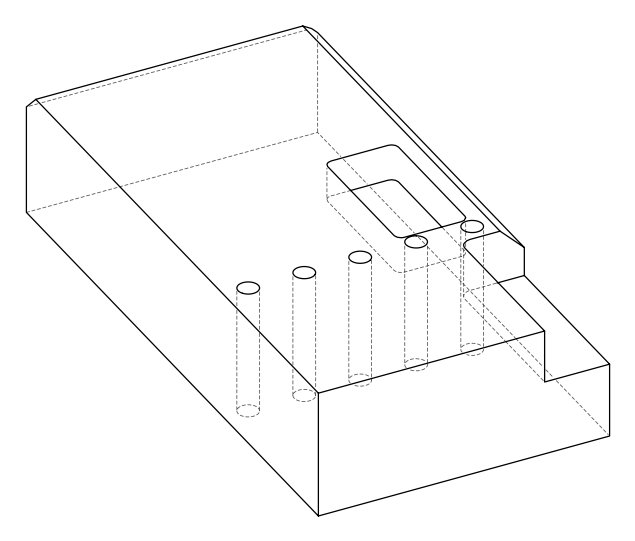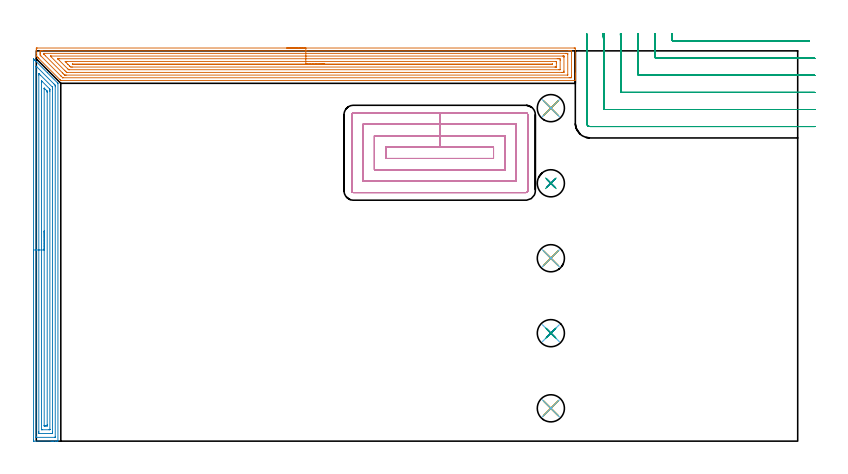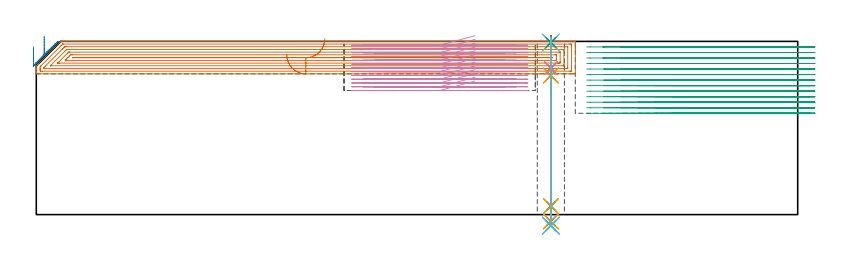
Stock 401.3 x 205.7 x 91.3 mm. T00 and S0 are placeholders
(PLAN: 24 operations, 18 tool changes, 72.1 min)
(1 AREA_MILL | FG_CHAMFER_SURFACE | UGT0205_001 | 15.81 min | 42647 mm3)
(2 AREA_MILL_1 | FG_CHAMFER_SURFACE_1 | UGT0205_001 | 8.06 min | 16029 mm3)
(3 MILL_CORNER_NOTCH_RECTANGULAR | CORNER_NOTCH_RECTANGULAR | NXT0201_011 | Follow Part, ap 3, ae 75% | 21.42 min | 202300 mm3)
(4 MILL_RECTANGULAR_POCKET | POCKET_RECTANGULAR_STRAIGHT | NXT0201_009 | Follow Part, ap 2, ae 75% | 22.04 min | 130056 mm3)
(5 SPOT_DRILL | STEP1HOLE | NXT0321_9005460120000 | 0.03 min | 3 mm3)
(6 SPOT_DRILL_1 | STEP1HOLE_1 | NXT0321_9005460120000 | 0.03 min | 16 mm3)
(7 SPOT_DRILL_2 | STEP1HOLE_2 | NXT0321_9005460120000 | 0.03 min | 35 mm3)
(8 SPOT_DRILL_3 | STEP1HOLE_3 | NXT0321_9005460120000 | 0.03 min | 44 mm3)
(9 SPOT_DRILL_4 | STEP1HOLE_4 | NXT0321_9005460120000 | 0.03 min | 29 mm3)
(10 DRILL_BLIND_HOLE_INTO_CENTER | STEP1HOLE | UGT0301_209 | 0.07 min | 847 mm3)
(11 GUN_DRILL_THROUGH_HOLE | STEP1HOLE | UGT0307_006 | 0.47 min | 4974 mm3)
(12 DRILL_TO_ENLARGE_THROUGH_HOLE | STEP1HOLE | UGT0301_275 | 0.4 min | 8781 mm3)
(13 DRILL_BLIND_HOLE_INTO_CENTER_1 | STEP1HOLE_1 | UGT0301_209 | 0.07 min | 861 mm3)
(14 GUN_DRILL_THROUGH_HOLE_1 | STEP1HOLE_1 | UGT0307_006 | 0.47 min | 5002 mm3)
(15 DRILL_TO_ENLARGE_THROUGH_HOLE_1 | STEP1HOLE_1 | UGT0301_275 | 0.4 min | 8786 mm3)
(16 DRILL_BLIND_HOLE_INTO_CENTER_2 | STEP1HOLE_2 | UGT0301_209 | 0.07 min | 816 mm3)
(17 GUN_DRILL_THROUGH_HOLE_2 | STEP1HOLE_2 | UGT0307_006 | 0.47 min | 5006 mm3)
(18 DRILL_TO_ENLARGE_THROUGH_HOLE_2 | STEP1HOLE_2 | UGT0301_275 | 0.4 min | 8793 mm3)
(19 DRILL_BLIND_HOLE_INTO_CENTER_3 | STEP1HOLE_3 | UGT0301_209 | 0.07 min | 819 mm3)
(20 GUN_DRILL_THROUGH_HOLE_3 | STEP1HOLE_3 | UGT0307_006 | 0.47 min | 5012 mm3)
(21 DRILL_TO_ENLARGE_THROUGH_HOLE_3 | STEP1HOLE_3 | UGT0301_275 | 0.4 min | 8811 mm3)
(22 DRILL_BLIND_HOLE_INTO_CENTER_4 | STEP1HOLE_4 | UGT0301_209 | 0.07 min | 832 mm3)
(23 GUN_DRILL_THROUGH_HOLE_4 | STEP1HOLE_4 | UGT0307_006 | 0.47 min | 4996 mm3)
(24 DRILL_TO_ENLARGE_THROUGH_HOLE_4 | STEP1HOLE_4 | UGT0301_275 | 0.4 min | 8787 mm3)
(TOOL UGT0205_001 | Chamfer Mill 20 x 3 x 45 deg. | D20 FL50 Z2)
(TOOL NXT0201_011 | ENDMILL 12mm [2P460-1200-NA 1630] | D12 FL38 Z6)
(TOOL NXT0201_009 | ENDMILL 8mm [2P460-0800-NA 1630] | D8 FL26 Z6)
(TOOL NXT0321_9005460120000 | NC Spot Drill, 142deg, 12mm, Carbide, Uncoated | D12 PA142 FL30 Z2)
(TOOL UGT0301_209 | Twist Drill 9.4 mm | D9.4 PA118 FL78 Z2)
(TOOL UGT0307_006 | Gun Drill 9 mm | D9 PA130 FL24 Z1)
(TOOL UGT0301_275 | Twist Drill 14.3 mm | D14.3 PA118 FL114 Z2)
(OP 1 AREA_MILL)
G17 G21 G94 G90
T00 M6
G54
G17 G0 G90 X132.05 Y207.2 S1061 M3
G43 Z101.3 H0
Z84.2
G94 G1 X132.088 Z83.328 F250.
X132.202 Z82.464
X132.391 Z81.612
X132.653 Z80.78
X132.987 Z79.974
X133.39 Z79.2
X133.858 Z78.464
X134.39 Z77.772
X134.979 Z77.129
X135.622 Z76.54
X136.314 Z76.008
X137.05 Z75.54
X137.824 Z75.137
X138.63 Z74.803
X139.462 Z74.541
X140.313 Z74.352
X141.178 Z74.238
X142.05 Z74.2
X283.495
X283.837 Y207.196 Z74.202
X284.09 Y207.192 Z74.206
X284.1 Y206.934 Z74.463
Y193.92 Z87.475
Y193.318 Z88.076
Y192.745 Z88.652
Y192.429 Z88.967
Y191.856 Z89.54
Y191.541 Z89.854
Y190.909 Z90.49
Y190.492 Z90.907
Y190.138 Z91.253
X284.091 Y190.102 Z91.288
X283.942 Y190.1 Z91.3
X13.098
X12.905 Y190.103 Z91.289
X12.824 Y190.175 Z91.222
X12.65 Y190.35 Z91.05
X12.605 Y190.395 Z91.004
X12.346 Y190.652 Z90.744
X1.386 Y201.612 Z79.784
X1.279 Y201.721 Z79.679
X1.2 Y201.8 Z79.599
X1.09 Y201.908 Z79.488
X0.984 Y202.016 Z79.384
X0.902 Y202.098 Z79.302
X0.793 Y202.205 Z79.191
X0.351 Y202.649 Z78.751
X0.219 Y202.781 Z78.619
X0.01 Y202.99 Z78.408
X0. Y203.003 Z78.395
Y203.093 Z78.306
Y203.21 Z78.19
Y204.239 Z77.16
Y204.871 Z76.525
Y206.075 Z75.322
X0.003 Y206.648 Z74.747
X0.008 Y207.191 Z74.205
X0.057 Y207.193 Z74.203
X0.605 Y207.2 Z74.2
X142.05
Y205.786 Z75.614
X280.791
X281.685 Y205.785 Z75.615
X281.71 Y205.784 Z75.616
X282.09 Y205.759 Z75.641
X282.097 Y205.374 Z76.026
X282.099 Y204.871 Z76.529
X282.1 Y204.483 Z76.917
X282.099 Y192.429 Z88.971
X282.098 Y192.044 Z89.356
X282.09 Y191.541 Z89.859
X281.735 Y191.516 Z89.884
X281.71 Z89.885
X280.845 Y191.514 Z89.886
X14.017 Y191.515 Z89.885
X13.991 Y191.516 Z89.884
X13.966 Y191.52 Z89.88
X13.935 Y191.527 Z89.873
X13.917 Y191.541 Z89.859
X13.098 Y192.351 Z89.049
X13.02 Y192.429 Z88.971
X2.389 Y203.061 Z78.339
X2.359 Y203.093 Z78.307
X2.01 Y203.471 Z77.929
X2.004 Y203.982 Z77.418
X2.001 Y204.369 Z77.031
Y204.871 Z76.529
X2.002 Y205.256 Z76.144
X2.01 Y205.759 Z75.641
X2.365 Y205.784 Z75.616
X2.389 Y205.785 Z75.615
X3.255 Y205.786 Z75.614
X142.05
Y204.372 Z77.028
X279.033 Y204.371 Z77.029
X279.536 Y204.37 Z77.03
X279.926 Y204.367 Z77.033
X280.054 Y204.365 Z77.035
X280.09 Y204.358 Z77.042
X280.094 Y204.271 Z77.129
X280.098 Y204.155 Z77.245
X280.099 Y203.982 Z77.418
X280.1 Y203.808 Z77.592
X280.099 Y193.318 Z88.082
X280.098 Y193.146 Z88.254
X280.09 Y192.972 Z88.428
X280.087 Y192.934 Z88.466
X280.071 Y192.933 Z88.467
X280.023 Y192.93 Z88.47
X279.926 Y192.929 Z88.471
X15.775
X15.273 Y192.93 Z88.47
X15.079 Y192.933 Z88.467
X14.986 Y192.935 Z88.465
X14.883 Y193.026 Z88.374
X14.584 Y193.318 Z88.082
X13.991 Y193.909 Z87.491
X13.692 Y194.207 Z87.193
X4.806 Y203.093 Z78.307
X4.174 Y203.727 Z77.673
X4.051 Y203.856 Z77.544
X4.023 Y203.888 Z77.512
X4.01 Y203.925 Z77.475
X4.006 Y203.982 Z77.418
X4.002 Y204.153 Z77.247
X4.01 Y204.329 Z77.071
X4.013 Y204.366 Z77.034
X4.029 Y204.367 Z77.033
X4.077 Y204.37 Z77.03
X4.174 Y204.371 Z77.029
X142.05 Y204.372 Z77.028
Y202.957 Z78.443
X277.385
X278.031 Y202.955 Z78.445
X278.067 Y202.953 Z78.447
X278.083 Y202.951 Z78.449
X278.09 Y202.941 Z78.459
X278.094 Y202.843 Z78.557
X278.098 Y202.644 Z78.756
X278.1 Y202.245 Z79.155
Y195.095 Z86.305
X278.097 Y194.672 Z86.728
X278.093 Y194.46 Z86.94
X278.09 Y194.36 Z87.04
X277.998 Y194.349 Z87.051
X277.248 Y194.344 Z87.056
X277.112 Y194.343 Z87.057
X16.531
X16.153 Y194.345 Z87.055
X16.06 Y194.347 Z87.053
X16.017 Y194.349 Z87.051
X15.958 Y194.402 Z86.998
X15.775 Y194.577 Z86.823
X15.254 Y195.095 Z86.305
X14.883 Y195.465 Z85.935
X7.744 Y202.605 Z78.795
X7.477 Y202.878 Z78.522
X7.422 Y202.938 Z78.462
X7.413 Y202.951 Z78.449
X7.43 Y202.953 Z78.447
X7.492 Y202.955 Z78.445
X7.744 Y202.957 Z78.443
X7.88
X142.05
Y201.543 Z79.857
X274.571
X275.237 Y201.542 Z79.858
X275.464 Y201.54 Z79.86
X275.691 Y201.536 Z79.864
X276.09 Y201.52 Z79.88
X276.093 Y201.316 Z80.084
X276.099 Y200.683 Z80.717
Y195.826 Z85.574
X276.097 Y195.786 Z85.614
X276.094 Y195.768 Z85.632
X276.091 Y195.764 Z85.636
X276.071 Y195.762 Z85.638
X275.92 Y195.759 Z85.642
X275.692 Y195.757 Z85.643
X275.464
X17.56
X17.332 Y195.759 Z85.641
X17.18 Y195.761 Z85.639
X17.063 Y195.764 Z85.636
X17.007 Y195.803 Z85.597
X16.818 Y195.984 Z85.416
X16.668 Y196.131 Z85.269
X12.206 Y200.592 Z80.808
X11.484 Y201.316 Z80.084
X11.313 Y201.491 Z79.909
X11.276 Y201.539 Z79.861
X11.278 Y201.54 Z79.86
X11.313 Y201.541 Z79.859
X11.978 Y201.543 Z79.857
X12.206
X142.05
Y200.129 Z81.271
X273.679 Y200.128 Z81.272
X273.98 Y200.127 Z81.273
X274.053 Y200.124 Z81.276
X274.084 Y200.122 Z81.278
X274.09 Y200.108 Z81.292
X274.097 Y200.011 Z81.389
X274.099 Y199.539 Z81.861
X274.1 Y199.119 Z82.281
X274.099 Y197.343 Z84.057
X274.093 Y197.203 Z84.197
X274.09 Y197.182 Z84.218
X274.082 Y197.178 Z84.222
X274.049 Y197.175 Z84.225
X273.975 Y197.173 Z84.227
X273.679 Y197.171 Z84.229
X273.379
X19.045 Y197.172 Z84.228
X18.453 Y197.176 Z84.224
X18.146 Y197.178 Z84.222
X17.56 Y197.693 Z83.707
X17.489 Y197.761 Z83.639
X16.668 Y198.58 Z82.82
X16.598 Y198.65 Z82.75
X15.775 Y199.474 Z81.926
X15.715 Y199.539 Z81.861
X15.19 Y200.122 Z81.278
X15.775 Y200.126 Z81.274
X16.076 Y200.128 Z81.272
X142.05 Y200.129 Z81.271
Y198.715 Z82.685
X271.894 Y198.714 Z82.686
X271.959 Y198.712 Z82.688
X272.08 Y198.708 Z82.692
X272.09 Y198.65 Z82.75
X272.092 Y198.6 Z82.8
X272.091 Y198.593 Z82.807
X272.066 Y198.59 Z82.81
X272.024 Y198.587 Z82.813
X271.959 Y198.586 Z82.814
X271.894 Y198.585 Z82.815
X19.345 Y198.586 Z82.814
X19.28 Y198.588 Z82.812
X19.152 Y198.592 Z82.808
X19.108 Y198.601 Z82.799
X19.089 Y198.616 Z82.784
X19.053 Y198.65 Z82.75
X19.014 Y198.695 Z82.705
X19.01 Y198.708 Z82.692
X19.28 Y198.715 Z82.685
X142.05
X142.922 Z82.723
X143.786 Z82.837
X144.638 Z83.026
X145.47 Z83.288
X146.276 Z83.622
X147.05 Z84.025
X147.786 Z84.494
X148.478 Z85.025
X149.121 Z85.614
X149.71 Z86.257
X150.241 Z86.95
X150.71 Z87.685
X151.113 Z88.459
X151.447 Z89.265
X151.709 Z90.097
X151.898 Z90.949
X152.012 Z91.814
X152.05 Z92.685
G0 Z101.3
M5
M2
(OP 2 AREA_MILL_1)
G17 G21 G94 G90
T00 M6
G54
G17 G0 G90 X-1.5 Y90.75 S1061 M3
G43 Z101.3 H0
Z88.4
G94 G1 Y90.788 Z87.528 F250.
Y90.902 Z86.663
Y91.091 Z85.812
Y91.353 Z84.98
Y91.687 Z84.174
Y92.09 Z83.4
Y92.559 Z82.664
Y93.09 Z81.972
Y93.679 Z81.329
Y94.322 Z80.74
Y95.014 Z80.208
Y95.75 Z79.74
Y96.524 Z79.337
Y97.33 Z79.003
Y98.162 Z78.741
Y99.014 Z78.552
Y99.878 Z78.438
Y100.75 Z78.4
Y201.442
X-1.497 Y201.492 Z78.401
X-1.483 Y201.484 Z78.414
X-1.319 Y201.321 Z78.578
X-1.163 Y201.165 Z78.732
X-1.014 Y201.015 Z78.884
X-0.872 Y200.874 Z79.025
X-0.726 Y200.729 Z79.169
X-0.587 Y200.588 Z79.311
X-0.425 Y200.427 Z79.472
X-0.29 Y200.292 Z79.606
X-0.16 Y200.161 Z79.737
X5.816 Y194.185 Z85.715
X11.195 Y188.805 Z91.095
X11.264 Y188.735 Z91.163
X11.403 Y188.588 Z91.296
X11.4 Y188.365 Z91.3
Y0.18
X11.397 Y0.01 Z91.288
X11.267 Y0.003 Z91.159
X11.129 Y0. Z91.029
X10.891 Z90.791
X10.19 Z90.084
X8.966 Z88.862
X8.443 Z88.337
X7.831 Z87.726
X-1.163 Z78.735
X-1.428 Y0.004 Z78.469
X-1.492 Y0.01 Z78.405
X-1.499 Y0.076 Z78.399
X-1.5 Y0.627 Z78.4
Y100.75
X-0.086 Z79.814
X-0.085 Y197.298 Z79.815
X-0.084 Y197.5 Z79.816
X-0.081 Y197.601 Z79.819
X-0.079 Y197.614 Z79.821
X-0.073 Y197.612 Z79.827
X-0.04 Y197.583 Z79.86
X0.252 Y197.298 Z80.152
X9.316 Y188.234 Z89.216
X9.695 Y187.85 Z89.595
X9.887 Y187.653 Z89.787
X9.979 Y187.557 Z89.879
X9.98 Y187.464 Z89.88
X9.985 Y186.78 Z89.885
Y2.414
X9.983 Y2.072 Z89.883
X9.981 Y2.03 Z89.881
X9.98 Y2.016 Z89.88
X9.963 Y2.01 Z89.863
X9.856 Y2.005 Z89.756
X9.72 Y2.001 Z89.62
X0.115 Z80.015
X-0.039 Y2.004 Z79.861
X-0.071 Y2.008 Z79.829
X-0.079 Y2.011 Z79.821
X-0.082 Y2.023 Z79.818
X-0.084 Y2.058 Z79.816
X-0.086 Y2.205 Z79.814
Y2.414
Y100.75
X1.328 Z81.228
X1.329 Y192.959 Z81.229
X1.334 Y193.722 Z81.234
X1.335 Y193.737 Z81.235
X1.37 Y193.722 Z81.27
X1.457 Y193.64 Z81.357
X2.273 Y192.828 Z82.173
X8.443 Y186.656 Z88.343
X8.526 Y186.57 Z88.426
X8.555 Y186.534 Z88.455
X8.565 Y186.502 Z88.465
X8.567 Y186.443 Z88.467
X8.571 Y185.676 Z88.471
Y185.545
Y4.965
X8.57 Y4.202 Z88.47
X8.568 Y4.074 Z88.468
X8.565 Y4.03 Z88.465
X8.561 Y4.01 Z88.461
X8.541 Y4.008 Z88.441
X8.443 Y4.004 Z88.343
X7.767 Y4. Z87.667
X7.57 Z87.47
X1.654 Z81.554
X1.457 Y4.003 Z81.357
X1.391 Y4.006 Z81.291
X1.344 Y4.009 Z81.244
X1.335 Y4.072 Z81.235
X1.332 Y4.202 Z81.232
X1.33 Y4.333 Z81.23
X1.328 Y5.096 Z81.228
Y100.75
X2.743 Z82.643
Y189.252
X2.744 Y189.722 Z82.644
X2.747 Y189.88 Z82.647
X2.748 Y189.891 Z82.648
X2.8 Y189.844 Z82.7
X2.895 Y189.754 Z82.795
X3.016 Y189.635 Z82.916
X3.203 Y189.448 Z83.103
X6.974 Y185.676 Z86.874
X7.069 Y185.576 Z86.969
X7.142 Y185.497 Z87.042
X7.15 Y185.439 Z87.05
X7.154 Y185.208 Z87.054
X7.157 Y184.782 Z87.057
Y184.311
Y6.255
X7.155 Y6.13 Z87.055
X7.152 Y6.047 Z87.052
X7.149 Y6.01 Z87.049
X7.128 Y6.008 Z87.028
X6.697 Y6. Z86.597
X3.194 Z83.094
X2.775 Y6.008 Z82.675
X2.753 Y6.01 Z82.653
X2.749 Y6.022 Z82.649
X2.745 Y6.056 Z82.645
X2.743 Y6.102 Z82.643
Y6.146
Y100.75
X4.157 Z84.057
Y185.676
X4.159 Y185.988 Z84.059
X4.161 Y186.025 Z84.061
X4.162 Y186.028 Z84.062
X4.173 Y186.021 Z84.073
X4.22 Y185.979 Z84.12
X4.95 Y185.252 Z84.85
X5.419 Y184.782 Z85.319
X5.579 Y184.617 Z85.479
X5.708 Y184.482 Z85.608
X5.736 Y184.447 Z85.636
X5.739 Y184.426 Z85.639
X5.741 Y184.376 Z85.641
X5.743 Y183.971 Z85.643
Y183.888
Y8.672
X5.741 Y8.266 Z85.641
X5.738 Y8.064 Z85.638
X5.736 Y8.021 Z85.636
X5.699 Y8.01 Z85.599
X5.603 Y8.004 Z85.503
X4.95 Y8.001 Z84.85
X4.733 Y8. Z84.633
X4.235 Y8.004 Z84.135
X4.178 Y8.007 Z84.078
X4.163 Y8.01 Z84.063
X4.162 Y8.023 Z84.062
X4.159 Y8.066 Z84.059
X4.157 Y8.24 Z84.057
Y100.75
Y101.622 Z84.095
Y102.487 Z84.209
Y103.338 Z84.398
Y104.17 Z84.66
Y104.976 Z84.994
Y105.75 Z85.397
Y106.486 Z85.865
Y107.178 Z86.396
Y107.821 Z86.986
Y108.411 Z87.629
Y108.942 Z88.321
Y109.41 Z89.057
Y109.813 Z89.831
Y110.147 Z90.637
Y110.409 Z91.469
Y110.598 Z92.32
Y110.712 Z93.185
Y110.75 Z94.057
G0 Z101.3
M5
M2
(OP 3 MILL_CORNER_NOTCH_RECTANGULAR)
G17 G21 G94 G90
T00 M6
G54
G17 G0 G90 X334.972 Y214.698 S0 M3
G43 Z101.3 H1
Z88.385
G94 G1 X335.074 Y211.7 F250.
G2 X335.084 Y211.379 R45. F500.
G3 X335.679 Y210.8 R0.6
G1 X404.461
X407.461 F250.
G0 Z101.3
X325.94 Y214.697
Z88.385
G1 X326.068 Y211.7
G2 X326.1 Y210.172 R36. F500.
G1 Y202.396
G3 X326.696 Y201.8 R0.6
G1 X407.3
X410.3 F250.
G0 Z101.3
X316.887 Y214.695
Z88.385
G1 X317.057 Y211.7
G2 X317.1 Y210.172 R27. F500.
G1 Y193.396
G3 X317.696 Y192.8 R0.6
G1 X407.3
X410.3 F250.
G0 Z101.3
X307.78 Y214.689
Z88.385
G1 X308.035 Y211.7
G2 X308.1 Y210.172 R18. F500.
G1 Y184.396
G3 X308.696 Y183.8 R0.6
G1 X407.3
X410.3 F250.
G0 Z101.3
X298.46 Y214.656
Z88.385
G1 X298.969 Y211.7
G2 X299.1 Y210.172 R9. F500.
G1 Y175.396
G3 X299.696 Y174.8 R0.6
G1 X407.3
X410.3 F250.
G0 Z101.3
X290.1 Y213.172
Z88.385
G1 Y210.172
Y167.6 F500.
G3 X291.9 Y165.8 R1.8
G1 X407.3
X410.3 F250.
G0 Z101.3
X334.972 Y214.698
Z85.469
G1 X335.074 Y211.7
G2 X335.084 Y211.379 R45. F500.
G3 X335.679 Y210.8 R0.6
G1 X404.461
X407.461 F250.
G0 Z101.3
X325.94 Y214.697
Z85.469
G1 X326.068 Y211.7
G2 X326.1 Y210.172 R36. F500.
G1 Y202.396
G3 X326.696 Y201.8 R0.6
G1 X407.3
X410.3 F250.
G0 Z101.3
X316.887 Y214.695
Z85.469
G1 X317.057 Y211.7
G2 X317.1 Y210.172 R27. F500.
G1 Y193.396
G3 X317.696 Y192.8 R0.6
G1 X407.3
X410.3 F250.
G0 Z101.3
X307.78 Y214.689
Z85.469
G1 X308.035 Y211.7
G2 X308.1 Y210.172 R18. F500.
G1 Y184.396
G3 X308.696 Y183.8 R0.6
G1 X407.3
X410.3 F250.
G0 Z101.3
X298.46 Y214.656
Z85.469
G1 X298.969 Y211.7
G2 X299.1 Y210.172 R9. F500.
G1 Y175.396
G3 X299.696 Y174.8 R0.6
G1 X407.3
X410.3 F250.
G0 Z101.3
X290.1 Y213.172
Z85.469
G1 Y210.172
Y167.6 F500.
G3 X291.9 Y165.8 R1.8
G1 X407.3
X410.3 F250.
G0 Z101.3
X334.995 Y214.699
Z82.554
G1 X335.081 Y211.7
G2 X335.089 Y211.382 R45. F500.
G3 X335.684 Y210.8 R0.6
G1 X404.461
X407.461 F250.
G0 Z101.3
X325.968 Y214.698
Z82.554
G1 X326.077 Y211.7
G2 X326.1 Y210.401 R36. F500.
G1 Y202.396
G3 X326.696 Y201.8 R0.6
G1 X407.3
X410.3 F250.
G0 Z101.3
X316.924 Y214.697
Z82.554
G1 X317.069 Y211.7
G2 X317.1 Y210.401 R27. F500.
G1 Y193.396
G3 X317.696 Y192.8 R0.6
G1 X407.3
X410.3 F250.
G0 Z101.3
X307.836 Y214.692
Z82.554
G1 X308.053 Y211.7
G2 X308.1 Y210.401 R18. F500.
G1 Y184.396
G3 X308.696 Y183.8 R0.6
G1 X407.3
X410.3 F250.
G0 Z101.3
X298.573 Y214.669
Z82.554
G1 X299.006 Y211.7
G2 X299.1 Y210.401 R9. F500.
G1 Y175.396
G3 X299.696 Y174.8 R0.6
G1 X407.3
X410.3 F250.
G0 Z101.3
X290.1 Y213.401
Z82.554
G1 Y210.401
Y167.6 F500.
G3 X291.9 Y165.8 R1.8
G1 X407.3
X410.3 F250.
G0 Z101.3
X335.097 Y214.7
Z79.638
G1 X335.1 Y211.7
Y211.651 F500.
Y211.395
G3 X335.695 Y210.8 R0.6
G1 X404.461
X407.461 F250.
G0 Z101.3
X326.096 Y214.7
Z79.638
G1 X326.1 Y211.7
Y211.651 F500.
Y202.396
G3 X326.696 Y201.8 R0.6
G1 X407.3
X410.3 F250.
G0 Z101.3
X317.095 Y214.7
Z79.638
G1 X317.1 Y211.7
Y211.651 F500.
Y193.396
G3 X317.696 Y192.8 R0.6
G1 X407.3
X410.3 F250.
G0 Z101.3
X308.092 Y214.7
Z79.638
G1 X308.1 Y211.7
Y211.651 F500.
Y184.396
G3 X308.696 Y183.8 R0.6
G1 X407.3
X410.3 F250.
G0 Z101.3
X299.084 Y214.7
Z79.638
G1 X299.1 Y211.7
Y211.651 F500.
Y175.396
G3 X299.696 Y174.8 R0.6
G1 X407.3
X410.3 F250.
G0 Z101.3
X290.1 Y214.651
Z79.638
G1 Y211.651
Y167.6 F500.
G3 X291.9 Y165.8 R1.8
G1 X407.3
X410.3 F250.
G0 Z101.3
X335.1 Y214.7
Z76.723
G1 Y211.7
Y211.395 F500.
G3 X335.695 Y210.8 R0.6
G1 X404.461
X407.461 F250.
G0 Z101.3
X326.1 Y214.7
Z76.723
G1 Y211.7
Y202.396 F500.
G3 X326.696 Y201.8 R0.6
G1 X407.3
X410.3 F250.
G0 Z101.3
X317.1 Y214.7
Z76.723
G1 Y211.7
Y193.396 F500.
G3 X317.696 Y192.8 R0.6
G1 X407.3
X410.3 F250.
G0 Z101.3
X308.1 Y214.7
Z76.723
G1 Y211.7
Y184.396 F500.
G3 X308.696 Y183.8 R0.6
G1 X407.3
X410.3 F250.
G0 Z101.3
X299.1 Y214.7
Z76.723
G1 Y211.7
Y175.396 F500.
G3 X299.696 Y174.8 R0.6
G1 X407.3
X410.3 F250.
G0 Z101.3
X290.1 Y214.7
Z76.723
G1 Y211.7
Y167.6 F500.
G3 X291.9 Y165.8 R1.8
G1 X407.3
X410.3 F250.
G0 Z101.3
X335.1 Y214.7
Z73.808
G1 Y211.7
Y211.395 F500.
G3 X335.695 Y210.8 R0.6
G1 X404.461
X407.461 F250.
G0 Z101.3
X326.1 Y214.7
Z73.808
G1 Y211.7
Y202.396 F500.
G3 X326.696 Y201.8 R0.6
G1 X407.3
X410.3 F250.
G0 Z101.3
X317.1 Y214.7
Z73.808
G1 Y211.7
Y193.396 F500.
G3 X317.696 Y192.8 R0.6
G1 X407.3
X410.3 F250.
G0 Z101.3
X308.1 Y214.7
Z73.808
G1 Y211.7
Y184.396 F500.
G3 X308.696 Y183.8 R0.6
G1 X407.3
X410.3 F250.
G0 Z101.3
X299.1 Y214.7
Z73.808
G1 Y211.7
Y175.396 F500.
G3 X299.696 Y174.8 R0.6
G1 X407.3
X410.3 F250.
G0 Z101.3
X290.1 Y214.7
Z73.808
G1 Y211.7
Y167.6 F500.
G3 X291.9 Y165.8 R1.8
G1 X407.3
X410.3 F250.
G0 Z101.3
X335.1 Y214.7
Z70.892
G1 Y211.7
Y211.395 F500.
G3 X335.695 Y210.8 R0.6
G1 X404.461
X407.461 F250.
G0 Z101.3
X326.1 Y214.7
Z70.892
G1 Y211.7
Y202.396 F500.
G3 X326.696 Y201.8 R0.6
G1 X407.3
X410.3 F250.
G0 Z101.3
X317.1 Y214.7
Z70.892
G1 Y211.7
Y193.396 F500.
G3 X317.696 Y192.8 R0.6
G1 X407.3
X410.3 F250.
G0 Z101.3
X308.1 Y214.7
Z70.892
G1 Y211.7
Y184.396 F500.
G3 X308.696 Y183.8 R0.6
G1 X407.3
X410.3 F250.
G0 Z101.3
X299.1 Y214.7
Z70.892
G1 Y211.7
Y175.396 F500.
G3 X299.696 Y174.8 R0.6
G1 X407.3
X410.3 F250.
G0 Z101.3
X290.1 Y214.7
Z70.892
G1 Y211.7
Y167.6 F500.
G3 X291.9 Y165.8 R1.8
G1 X407.3
X410.3 F250.
G0 Z101.3
X335.1 Y214.7
Z67.977
G1 Y211.7
Y211.395 F500.
G3 X335.695 Y210.8 R0.6
G1 X404.461
X407.461 F250.
G0 Z101.3
X326.1 Y214.7
Z67.977
G1 Y211.7
Y202.396 F500.
G3 X326.696 Y201.8 R0.6
G1 X407.3
X410.3 F250.
G0 Z101.3
X317.1 Y214.7
Z67.977
G1 Y211.7
Y193.396 F500.
G3 X317.696 Y192.8 R0.6
G1 X407.3
X410.3 F250.
G0 Z101.3
X308.1 Y214.7
Z67.977
G1 Y211.7
Y184.396 F500.
G3 X308.696 Y183.8 R0.6
G1 X407.3
X410.3 F250.
G0 Z101.3
X299.1 Y214.7
Z67.977
G1 Y211.7
Y175.396 F500.
G3 X299.696 Y174.8 R0.6
G1 X407.3
X410.3 F250.
G0 Z101.3
X290.1 Y214.7
Z67.977
G1 Y211.7
Y167.6 F500.
G3 X291.9 Y165.8 R1.8
G1 X407.3
X410.3 F250.
G0 Z101.3
X335.1 Y214.7
Z65.062
G1 Y211.7
Y211.395 F500.
G3 X335.695 Y210.8 R0.6
G1 X404.461
X407.461 F250.
G0 Z101.3
X326.1 Y214.7
Z65.062
G1 Y211.7
Y202.396 F500.
G3 X326.696 Y201.8 R0.6
G1 X407.3
X410.3 F250.
G0 Z101.3
X317.1 Y214.7
Z65.062
G1 Y211.7
Y193.396 F500.
G3 X317.696 Y192.8 R0.6
G1 X407.3
X410.3 F250.
G0 Z101.3
X308.1 Y214.7
Z65.062
G1 Y211.7
Y184.396 F500.
G3 X308.696 Y183.8 R0.6
G1 X407.3
X410.3 F250.
G0 Z101.3
X299.1 Y214.7
Z65.062
G1 Y211.7
Y175.396 F500.
G3 X299.696 Y174.8 R0.6
G1 X407.3
X410.3 F250.
G0 Z101.3
X290.1 Y214.7
Z65.062
G1 Y211.7
Y167.6 F500.
G3 X291.9 Y165.8 R1.8
G1 X407.3
X410.3 F250.
G0 Z101.3
X335.1 Y214.7
Z62.146
G1 Y211.7
Y211.395 F500.
G3 X335.695 Y210.8 R0.6
G1 X404.461
X407.461 F250.
G0 Z101.3
X326.1 Y214.7
Z62.146
G1 Y211.7
Y202.396 F500.
G3 X326.696 Y201.8 R0.6
G1 X407.3
X410.3 F250.
G0 Z101.3
X317.1 Y214.7
Z62.146
G1 Y211.7
Y193.396 F500.
G3 X317.696 Y192.8 R0.6
G1 X407.3
X410.3 F250.
G0 Z101.3
X308.1 Y214.7
Z62.146
G1 Y211.7
Y184.396 F500.
G3 X308.696 Y183.8 R0.6
G1 X407.3
X410.3 F250.
G0 Z101.3
X299.1 Y214.7
Z62.146
G1 Y211.7
Y175.396 F500.
G3 X299.696 Y174.8 R0.6
G1 X407.3
X410.3 F250.
G0 Z101.3
X290.1 Y214.7
Z62.146
G1 Y211.7
Y167.6 F500.
G3 X291.9 Y165.8 R1.8
G1 X407.3
X410.3 F250.
G0 Z101.3
X335.1 Y214.7
Z59.231
G1 Y211.7
Y211.395 F500.
G3 X335.695 Y210.8 R0.6
G1 X404.461
X407.461 F250.
G0 Z101.3
X326.1 Y214.7
Z59.231
G1 Y211.7
Y202.396 F500.
G3 X326.696 Y201.8 R0.6
G1 X407.3
X410.3 F250.
G0 Z101.3
X317.1 Y214.7
Z59.231
G1 Y211.7
Y193.396 F500.
G3 X317.696 Y192.8 R0.6
G1 X407.3
X410.3 F250.
G0 Z101.3
X308.1 Y214.7
Z59.231
G1 Y211.7
Y184.396 F500.
G3 X308.696 Y183.8 R0.6
G1 X407.3
X410.3 F250.
G0 Z101.3
X299.1 Y214.7
Z59.231
G1 Y211.7
Y175.396 F500.
G3 X299.696 Y174.8 R0.6
G1 X407.3
X410.3 F250.
G0 Z101.3
X290.1 Y214.7
Z59.231
G1 Y211.7
Y167.6 F500.
G3 X291.9 Y165.8 R1.8
G1 X407.3
X410.3 F250.
G0 Z101.3
X335.1 Y214.7
Z56.315
G1 Y211.7
Y211.395 F500.
G3 X335.695 Y210.8 R0.6
G1 X404.461
X407.461 F250.
G0 Z101.3
X326.1 Y214.7
Z56.315
G1 Y211.7
Y202.396 F500.
G3 X326.696 Y201.8 R0.6
G1 X407.3
X410.3 F250.
G0 Z101.3
X317.1 Y214.7
Z56.315
G1 Y211.7
Y193.396 F500.
G3 X317.696 Y192.8 R0.6
G1 X407.3
X410.3 F250.
G0 Z101.3
X308.1 Y214.7
Z56.315
G1 Y211.7
Y184.396 F500.
G3 X308.696 Y183.8 R0.6
G1 X407.3
X410.3 F250.
G0 Z101.3
X299.1 Y214.7
Z56.315
G1 Y211.7
Y175.396 F500.
G3 X299.696 Y174.8 R0.6
G1 X407.3
X410.3 F250.
G0 Z101.3
X290.1 Y214.7
Z56.315
G1 Y211.7
Y167.6 F500.
G3 X291.9 Y165.8 R1.8
G1 X407.3
X410.3 F250.
G0 Z101.3
X335.1 Y214.7
Z53.4
G1 Y211.7
Y211.395 F500.
G3 X335.695 Y210.8 R0.6
G1 X404.461
X407.461 F250.
G0 Z101.3
X326.1 Y214.7
Z53.4
G1 Y211.7
Y202.396 F500.
G3 X326.696 Y201.8 R0.6
G1 X407.3
X410.3 F250.
G0 Z101.3
X317.1 Y214.7
Z53.4
G1 Y211.7
Y193.396 F500.
G3 X317.696 Y192.8 R0.6
G1 X407.3
X410.3 F250.
G0 Z101.3
X308.1 Y214.7
Z53.4
G1 Y211.7
Y184.396 F500.
G3 X308.696 Y183.8 R0.6
G1 X407.3
X410.3 F250.
G0 Z101.3
X299.1 Y214.7
Z53.4
G1 Y211.7
Y175.396 F500.
G3 X299.696 Y174.8 R0.6
G1 X407.3
X410.3 F250.
G0 Z101.3
X290.1 Y214.7
Z53.4
G1 Y211.7
Y167.6 F500.
G3 X291.9 Y165.8 R1.8
G1 X407.3
X410.3 F250.
G0 Z101.3
M5
M2
(OP 4 MILL_RECTANGULAR_POCKET)
G17 G21 G94 G90
T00 M6
G54
G17 G0 G90 X231.232 Y155. S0 M3
G43 Z101.3 H1
Z94.3
G94 G1 X212.6 Z89.308 F250.
X184.2 F500.
Y149.
X241.
Y155.
X212.6
Y161.
X178.2
Y143.
X247.
Y161.
X212.6
Y167.
X172.2
Y137.
X253.
Y167.
X212.6
Y173.
X167.1
G3 X166.2 Y172.1 R0.9
G1 Y131.9
G3 X167.1 Y131. R0.9
G1 X258.1
G3 X259. Y131.9 R0.9
G1 Y172.1
G3 X258.1 Y173. R0.9
G1 X212.6
X211.6
G0 X231.232 Y155. Z92.308
G1 X212.6 Z87.315 F250.
X184.2 F500.
Y149.
X241.
Y155.
X212.6
Y161.
X178.2
Y143.
X247.
Y161.
X212.6
Y167.
X172.2
Y137.
X253.
Y167.
X212.6
Y173.
X167.1
G3 X166.2 Y172.1 R0.9
G1 Y131.9
G3 X167.1 Y131. R0.9
G1 X258.1
G3 X259. Y131.9 R0.9
G1 Y172.1
G3 X258.1 Y173. R0.9
G1 X212.6
X211.6
G0 X231.232 Y155. Z90.315
G1 X212.6 Z85.323 F250.
X184.2 F500.
Y149.
X241.
Y155.
X212.6
Y161.
X178.2
Y143.
X247.
Y161.
X212.6
Y167.
X172.2
Y137.
X253.
Y167.
X212.6
Y173.
X167.1
G3 X166.2 Y172.1 R0.9
G1 Y131.9
G3 X167.1 Y131. R0.9
G1 X258.1
G3 X259. Y131.9 R0.9
G1 Y172.1
G3 X258.1 Y173. R0.9
G1 X212.6
X211.6
G0 X231.232 Y155. Z88.323
G1 X212.6 Z83.331 F250.
X184.2 F500.
Y149.
X241.
Y155.
X212.6
Y161.
X178.2
Y143.
X247.
Y161.
X212.6
Y167.
X172.2
Y137.
X253.
Y167.
X212.6
Y173.
X167.1
G3 X166.2 Y172.1 R0.9
G1 Y131.9
G3 X167.1 Y131. R0.9
G1 X258.1
G3 X259. Y131.9 R0.9
G1 Y172.1
G3 X258.1 Y173. R0.9
G1 X212.6
X211.6
G0 X231.232 Y155. Z86.331
G1 X212.6 Z81.338 F250.
X184.2 F500.
Y149.
X241.
Y155.
X212.6
Y161.
X178.2
Y143.
X247.
Y161.
X212.6
Y167.
X172.2
Y137.
X253.
Y167.
X212.6
Y173.
X167.1
G3 X166.2 Y172.1 R0.9
G1 Y131.9
G3 X167.1 Y131. R0.9
G1 X258.1
G3 X259. Y131.9 R0.9
G1 Y172.1
G3 X258.1 Y173. R0.9
G1 X212.6
X211.6
G0 X231.232 Y155. Z84.338
G1 X212.6 Z79.346 F250.
X184.2 F500.
Y149.
X241.
Y155.
X212.6
Y161.
X178.2
Y143.
X247.
Y161.
X212.6
Y167.
X172.2
Y137.
X253.
Y167.
X212.6
Y173.
X167.1
G3 X166.2 Y172.1 R0.9
G1 Y131.9
G3 X167.1 Y131. R0.9
G1 X258.1
G3 X259. Y131.9 R0.9
G1 Y172.1
G3 X258.1 Y173. R0.9
G1 X212.6
X211.6
G0 X231.232 Y155. Z82.346
G1 X212.6 Z77.354 F250.
X184.2 F500.
Y149.
X241.
Y155.
X212.6
Y161.
X178.2
Y143.
X247.
Y161.
X212.6
Y167.
X172.2
Y137.
X253.
Y167.
X212.6
Y173.
X167.1
G3 X166.2 Y172.1 R0.9
G1 Y131.9
G3 X167.1 Y131. R0.9
G1 X258.1
G3 X259. Y131.9 R0.9
G1 Y172.1
G3 X258.1 Y173. R0.9
G1 X212.6
X211.6
G0 X231.232 Y155. Z80.354
G1 X212.6 Z75.362 F250.
X184.2 F500.
Y149.
X241.
Y155.
X212.6
Y161.
X178.2
Y143.
X247.
Y161.
X212.6
Y167.
X172.2
Y137.
X253.
Y167.
X212.6
Y173.
X167.1
G3 X166.2 Y172.1 R0.9
G1 Y131.9
G3 X167.1 Y131. R0.9
G1 X258.1
G3 X259. Y131.9 R0.9
G1 Y172.1
G3 X258.1 Y173. R0.9
G1 X212.6
X211.6
G0 X231.232 Y155. Z78.362
G1 X212.6 Z73.369 F250.
X184.2 F500.
Y149.
X241.
Y155.
X212.6
Y161.
X178.2
Y143.
X247.
Y161.
X212.6
Y167.
X172.2
Y137.
X253.
Y167.
X212.6
Y173.
X167.1
G3 X166.2 Y172.1 R0.9
G1 Y131.9
G3 X167.1 Y131. R0.9
G1 X258.1
G3 X259. Y131.9 R0.9
G1 Y172.1
G3 X258.1 Y173. R0.9
G1 X212.6
X211.6
G0 X231.232 Y155. Z76.369
G1 X212.6 Z71.377 F250.
X184.2 F500.
Y149.
X241.
Y155.
X212.6
Y161.
X178.2
Y143.
X247.
Y161.
X212.6
Y167.
X172.2
Y137.
X253.
Y167.
X212.6
Y173.
X167.1
G3 X166.2 Y172.1 R0.9
G1 Y131.9
G3 X167.1 Y131. R0.9
G1 X258.1
G3 X259. Y131.9 R0.9
G1 Y172.1
G3 X258.1 Y173. R0.9
G1 X212.6
X211.6
G0 X231.232 Y155. Z74.377
G1 X212.6 Z69.385 F250.
X184.2 F500.
Y149.
X241.
Y155.
X212.6
Y161.
X178.2
Y143.
X247.
Y161.
X212.6
Y167.
X172.2
Y137.
X253.
Y167.
X212.6
Y173.
X167.1
G3 X166.2 Y172.1 R0.9
G1 Y131.9
G3 X167.1 Y131. R0.9
G1 X258.1
G3 X259. Y131.9 R0.9
G1 Y172.1
G3 X258.1 Y173. R0.9
G1 X212.6
X211.6
G0 X231.232 Y155. Z72.385
G1 X212.6 Z67.392 F250.
X184.2 F500.
Y149.
X241.
Y155.
X212.6
Y161.
X178.2
Y143.
X247.
Y161.
X212.6
Y167.
X172.2
Y137.
X253.
Y167.
X212.6
Y173.
X167.1
G3 X166.2 Y172.1 R0.9
G1 Y131.9
G3 X167.1 Y131. R0.9
G1 X258.1
G3 X259. Y131.9 R0.9
G1 Y172.1
G3 X258.1 Y173. R0.9
G1 X212.6
X211.6
G0 X231.232 Y155. Z70.392
G1 X212.6 Z65.4 F250.
X184.2 F500.
Y149.
X241.
Y155.
X212.6
Y161.
X178.2
Y143.
X247.
Y161.
X212.6
Y167.
X172.2
Y137.
X253.
Y167.
X212.6
Y173.
X167.1
G3 X166.2 Y172.1 R0.9
G1 Y131.9
G3 X167.1 Y131. R0.9
G1 X258.1
G3 X259. Y131.9 R0.9
G1 Y172.1
G3 X258.1 Y173. R0.9
G1 X212.6
X211.6
G0 Z101.3
M5
M2
(OP 5 SPOT_DRILL)
G17 G21 G94 G90
T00 M6
G54
G17 G0 G90 X271.2 Y17.3 S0 M3
G43 Z101.3 H0
G94 G81 G98 Z90.685 F250. R94.3
G80
M5
M2
(OP 6 SPOT_DRILL_1)
G17 G21 G94 G90
T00 M6
G54
G17 G0 G90 X271.2 Y56.9 S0 M3
G43 Z101.3 H0
G94 G81 G98 Z90.685 F250. R94.3
G80
M5
M2
(OP 7 SPOT_DRILL_2)
G17 G21 G94 G90
T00 M6
G54
G17 G0 G90 X271.2 Y96.4 S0 M3
G43 Z101.3 H0
G94 G81 G98 Z90.685 F250. R94.3
G80
M5
M2
(OP 8 SPOT_DRILL_3)
G17 G21 G94 G90
T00 M6
G54
G17 G0 G90 X271.2 Y135.9 S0 M3
G43 Z101.3 H0
G94 G81 G98 Z90.685 F250. R94.3
G80
M5
M2
(OP 9 SPOT_DRILL_4)
G17 G21 G94 G90
T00 M6
G54
G17 G0 G90 X271.2 Y175.5 S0 M3
G43 Z101.3 H0
G94 G81 G98 Z90.685 F250. R94.3
G80
M5
M2
(OP 10 DRILL_BLIND_HOLE_INTO_CENTER)
G17 G21 G94 G90
T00 M6
G54
G17 G0 G90 X271.2 Y17.3 S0 M3
G43 Z101.3 H0
G94 G81 G98 Z77.2 F250. R93.3
G80
M5
M2
(OP 11 GUN_DRILL_THROUGH_HOLE)
G17 G21 G94 G90
T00 M6
G54
G17 G0 G90 X271.2 Y17.3 M8
G43 Z101.3 H0
Z89.02
S716 M3
G94 G1 Z73.305 F125. M26
G4 X.084
Z4.5 F250.
G4 X.084
Z-3.598 F125.
G4 X.084
M5
M9
G0 Z89.02
Z101.3
M2
(OP 12 DRILL_TO_ENLARGE_THROUGH_HOLE)
G17 G21 G94 G90
T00 M6
G54
G17 G0 G90 X271.2 Y17.3 S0 M3
G43 Z101.3 H0
G94 G73 G98 Z-5.796 F250. Q13.871 R93.3
G80
M5
M2
(OP 13 DRILL_BLIND_HOLE_INTO_CENTER_1)
G17 G21 G94 G90
T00 M6
G54
G17 G0 G90 X271.2 Y56.9 S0 M3
G43 Z101.3 H0
G94 G81 G98 Z77.2 F250. R93.3
G80
M5
M2
(OP 14 GUN_DRILL_THROUGH_HOLE_1)
G17 G21 G94 G90
T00 M6
G54
G17 G0 G90 X271.2 Y56.9 M8
G43 Z101.3 H0
Z89.02
S716 M3
G94 G1 Z73.305 F125. M26
G4 X.084
Z4.5 F250.
G4 X.084
Z-3.598 F125.
G4 X.084
M5
M9
G0 Z89.02
Z101.3
M2
(OP 15 DRILL_TO_ENLARGE_THROUGH_HOLE_1)
G17 G21 G94 G90
T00 M6
G54
G17 G0 G90 X271.2 Y56.9 S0 M3
G43 Z101.3 H0
G94 G73 G98 Z-5.796 F250. Q13.871 R93.3
G80
M5
M2
(OP 16 DRILL_BLIND_HOLE_INTO_CENTER_2)
G17 G21 G94 G90
T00 M6
G54
G17 G0 G90 X271.2 Y96.4 S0 M3
G43 Z101.3 H0
G94 G81 G98 Z77.2 F250. R93.3
G80
M5
M2
(OP 17 GUN_DRILL_THROUGH_HOLE_2)
G17 G21 G94 G90
T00 M6
G54
G17 G0 G90 X271.2 Y96.4 M8
G43 Z101.3 H0
Z89.02
S716 M3
G94 G1 Z73.305 F125. M26
G4 X.084
Z4.5 F250.
G4 X.084
Z-3.598 F125.
G4 X.084
M5
M9
G0 Z89.02
Z101.3
M2
(OP 18 DRILL_TO_ENLARGE_THROUGH_HOLE_2)
G17 G21 G94 G90
T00 M6
G54
G17 G0 G90 X271.2 Y96.4 S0 M3
G43 Z101.3 H0
G94 G73 G98 Z-5.796 F250. Q13.871 R93.3
G80
M5
M2
(OP 19 DRILL_BLIND_HOLE_INTO_CENTER_3)
G17 G21 G94 G90
T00 M6
G54
G17 G0 G90 X271.2 Y135.9 S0 M3
G43 Z101.3 H0
G94 G81 G98 Z77.2 F250. R93.3
G80
M5
M2
(OP 20 GUN_DRILL_THROUGH_HOLE_3)
G17 G21 G94 G90
T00 M6
G54
G17 G0 G90 X271.2 Y135.9 M8
G43 Z101.3 H0
Z89.02
S716 M3
G94 G1 Z73.305 F125. M26
G4 X.084
Z4.5 F250.
G4 X.084
Z-3.598 F125.
G4 X.084
M5
M9
G0 Z89.02
Z101.3
M2
(OP 21 DRILL_TO_ENLARGE_THROUGH_HOLE_3)
G17 G21 G94 G90
T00 M6
G54
G17 G0 G90 X271.2 Y135.9 S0 M3
G43 Z101.3 H0
G94 G73 G98 Z-5.796 F250. Q13.871 R93.3
G80
M5
M2
(OP 22 DRILL_BLIND_HOLE_INTO_CENTER_4)
G17 G21 G94 G90
T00 M6
G54
G17 G0 G90 X271.2 Y175.5 S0 M3
G43 Z101.3 H0
G94 G81 G98 Z77.2 F250. R93.3
G80
M5
M2
(OP 23 GUN_DRILL_THROUGH_HOLE_4)
G17 G21 G94 G90
T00 M6
G54
G17 G0 G90 X271.2 Y175.5 M8
G43 Z101.3 H0
Z89.02
S716 M3
G94 G1 Z73.305 F125. M26
G4 X.084
Z4.5 F250.
G4 X.084
Z-3.598 F125.
G4 X.084
M5
M9
G0 Z89.02
Z101.3
M2
(OP 24 DRILL_TO_ENLARGE_THROUGH_HOLE_4)
G17 G21 G94 G90
T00 M6
G54
G17 G0 G90 X271.2 Y175.5 S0 M3
G43 Z101.3 H0
G94 G73 G98 Z-5.796 F250. Q13.871 R93.3
G80
M5
M2
